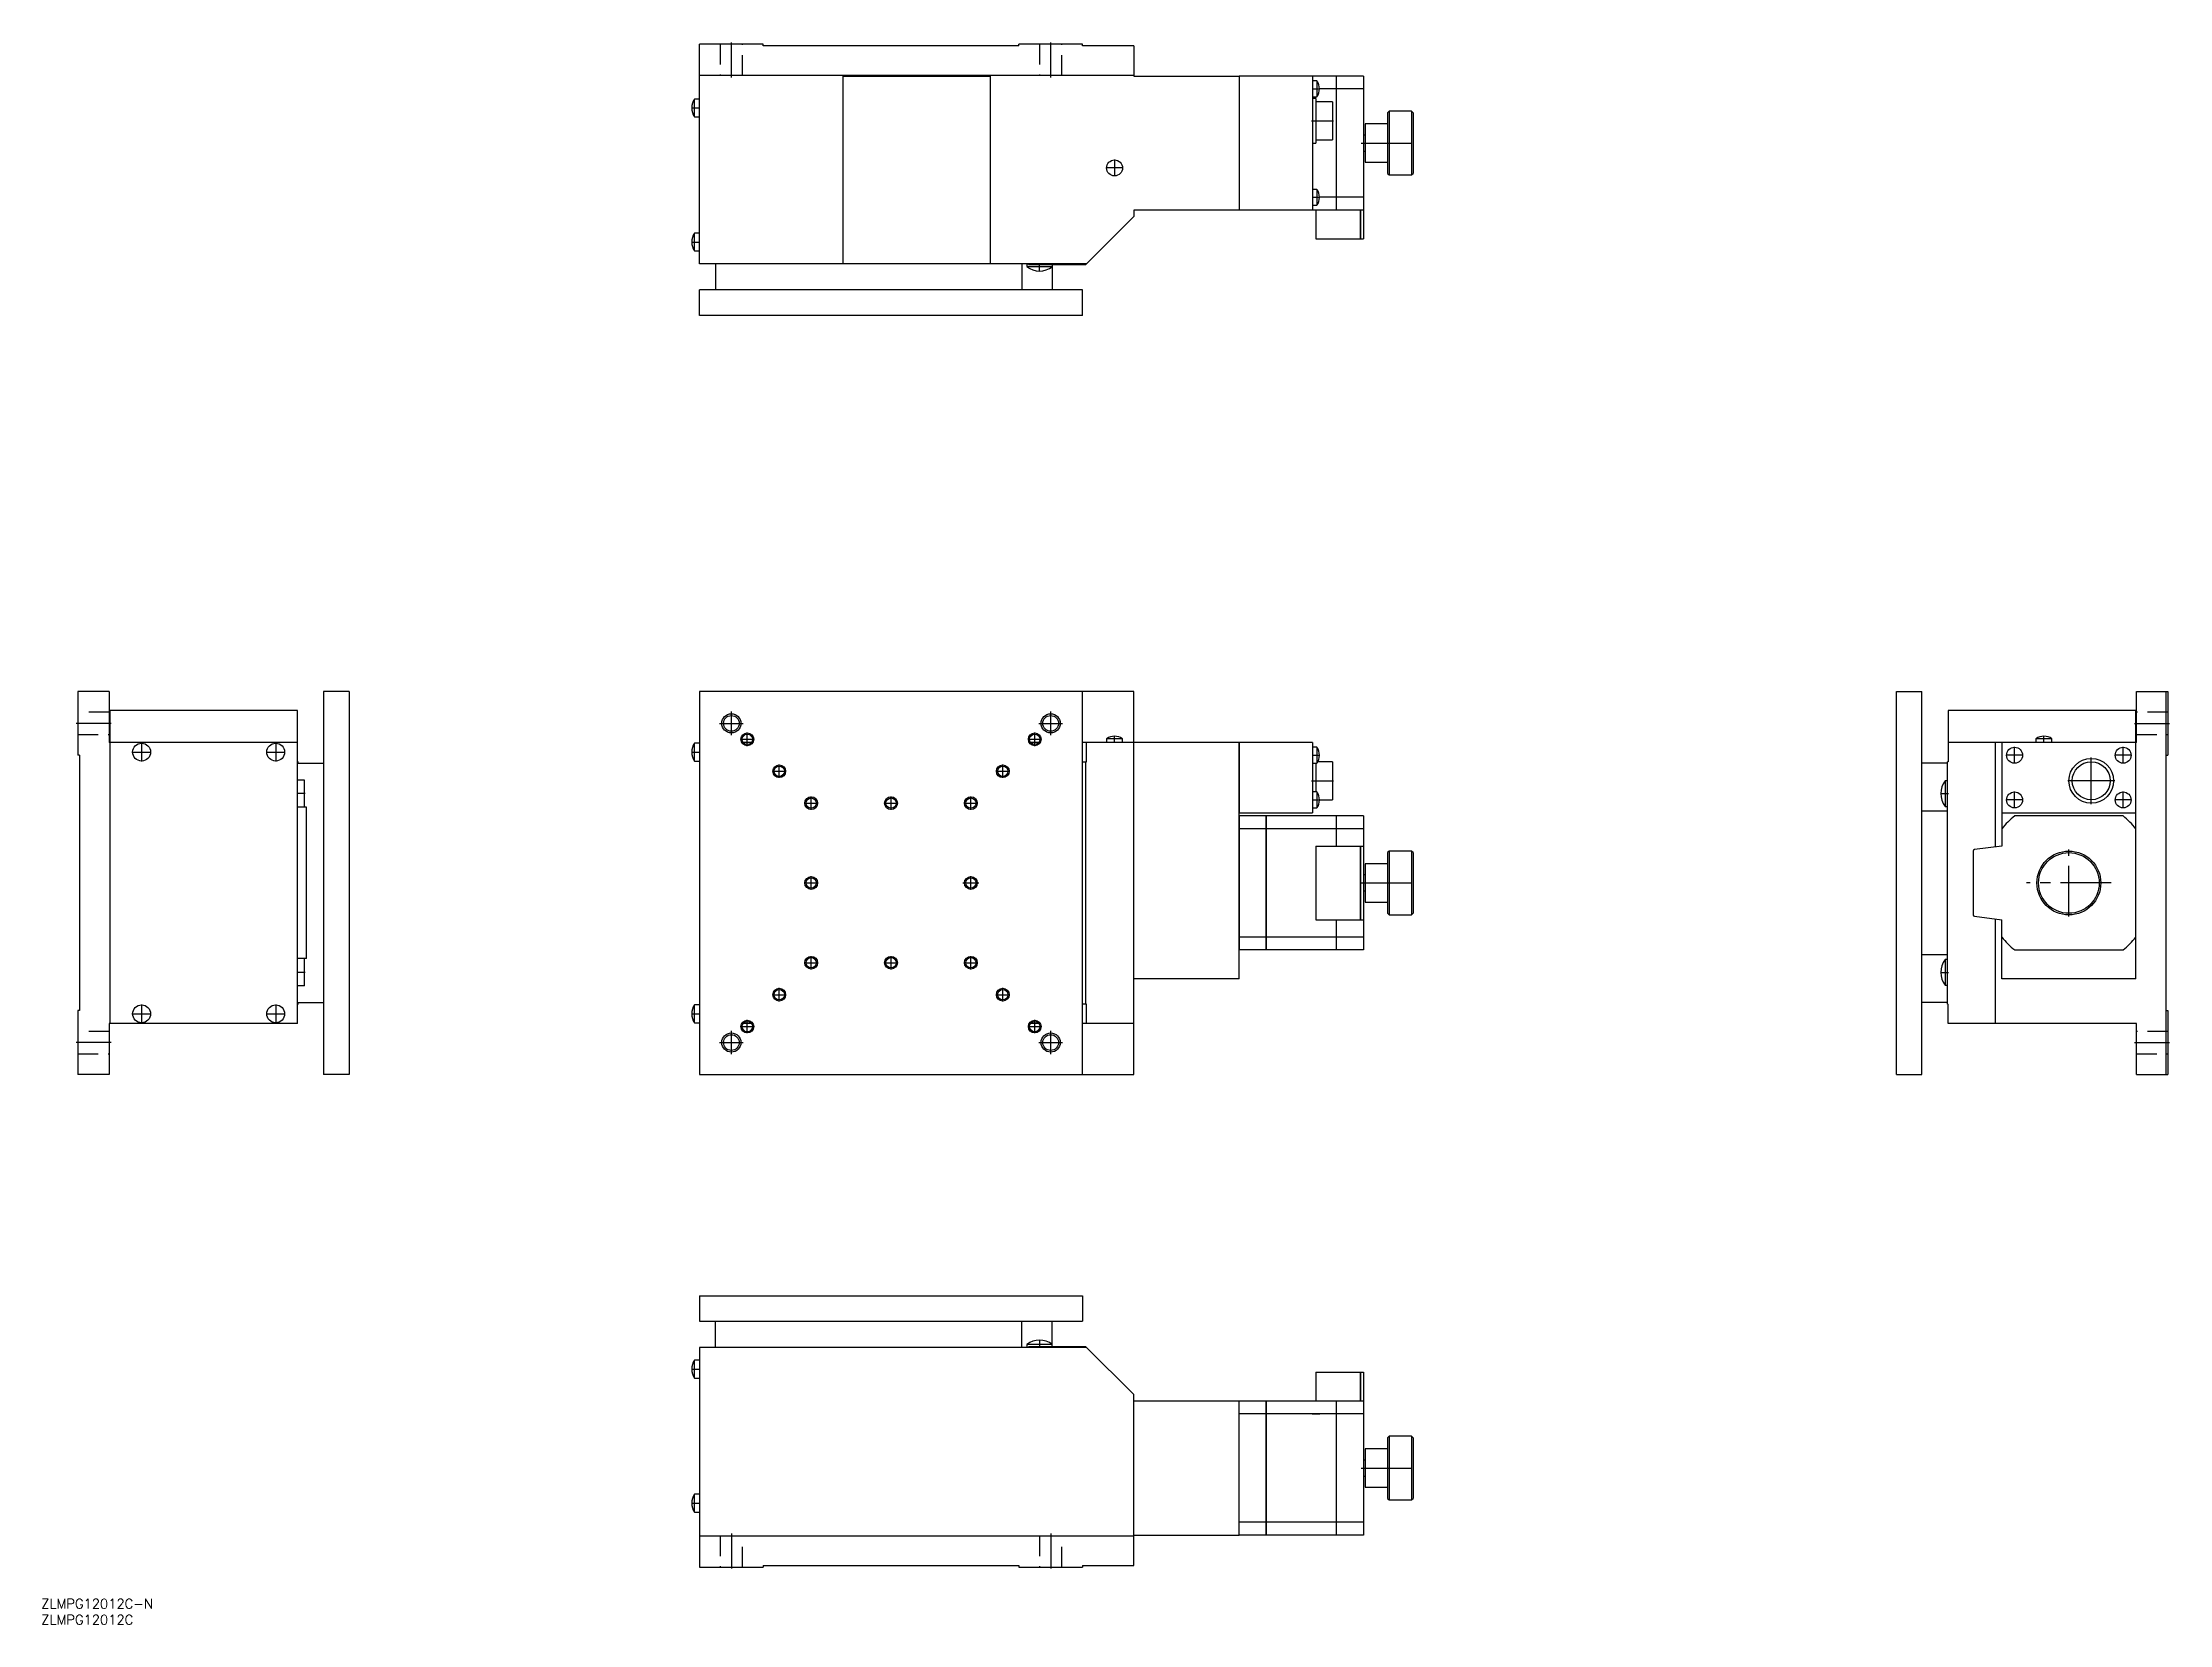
# Model space of a CAD drawing. Extents: x 0 to 666, y -8 to 488.
import ezdxf

# ---------------------------------------------------------------- set-up
doc = ezdxf.new("R2010")
doc.units = 0
doc.header["$LTSCALE"] = 0.5
doc.linetypes.add('CENTER', pattern=[50.8, 31.75, -6.35, 6.35, -6.35])
doc.linetypes.add('DASHED', pattern=[19.05, 12.7, -6.35])
for name, color, linetype in [('MSM_CENTER', 1, 'CENTER'), ('MSM_CONTINUOUS', 7, 'CONTINUOUS'), ('MSM_DASHED', 4, 'DASHED'), ('MSM_NARROW', 5, 'CONTINUOUS'), ('MSM_PART_NUMBER', 7, 'CONTINUOUS')]:
    doc.layers.add(name, color=color, linetype=linetype)
doc.styles.get("Standard").update_dxf_attribs({"font": 'txt.shx', "height": 3, "bigfont": 'bigfont.shx'})

# ---------------------------------------------------------------- blocks, each defined once
blk = doc.blocks.new('*U67')
at = {"layer": 'MSM_PART_NUMBER'}
blk.add_text('ZLMPG12012C-N', height=3, dxfattribs=at).set_placement((0, -3))
blk = doc.blocks.new('*U68')
at = {"layer": 'MSM_PART_NUMBER'}
blk.add_text('ZLMPG12012C', height=3, dxfattribs=at).set_placement((0, -8))

msp = doc.modelspace()

# ---------------------------------------------------------------- linework, layer by layer
at = {"layer": 'MSM_CENTER'}
for p, q in [((216.1, 476.61), (216.1, 487.61)), ((316.1, 476.61), (316.1, 487.61)), ((397.99, 473.11), (400.36, 473.11)), ((203.58, 467.11), (206.22, 467.11)), ((397.78, 463.11), (404.71, 463.11)), ((413.32, 456.11), (430.37, 456.11)), ((338.72, 448.31), (333.47, 448.31)), ((336.1, 450.94), (336.1, 445.69)), ((397.99, 439.11), (400.36, 439.11)), ((203.58, 425.11), (206.22, 425.11)), ((312.6, 415.9), (312.6, 418.43)), ((21.91, 274.31), (10.91, 274.31)), ((212.42, 274.31), (219.77, 274.31)), ((216.1, 270.64), (216.1, 277.99)), ((312.42, 274.31), (319.77, 274.31)), ((316.1, 270.64), (316.1, 277.99)), ((655.46, 274.31), (666.46, 274.31)), ((31.41, 268.25), (31.41, 262.37)), ((73.41, 268.25), (73.41, 262.37)), ((219, 269.31), (223.2, 269.31)), ((221.1, 267.21), (221.1, 271.41)), ((309, 269.31), (313.2, 269.31)), ((311.1, 267.21), (311.1, 271.41)), ((336.1, 268.21), (336.1, 270.36)), ((617.96, 261.69), (617.96, 266.94)), ((627.16, 268.21), (627.16, 270.36)), ((651.96, 261.69), (651.96, 266.94)), ((28.47, 265.31), (34.35, 265.31)), ((70.47, 265.31), (76.35, 265.31)), ((203.58, 265.31), (206.22, 265.31)), ((231.1, 257.21), (231.1, 261.41)), ((301.1, 257.21), (301.1, 261.41)), ((397.99, 264.31), (400.36, 264.31)), ((620.58, 264.31), (615.33, 264.31)), ((641.96, 248.96), (641.96, 263.66)), ((654.58, 264.31), (649.33, 264.31)), ((229, 259.31), (233.2, 259.31)), ((299, 259.31), (303.2, 259.31)), ((397.78, 256.31), (404.71, 256.31)), ((649.31, 256.31), (634.61, 256.31)), ((82.62, 252.31), (80.09, 252.31)), ((239, 249.31), (243.2, 249.31)), ((241.1, 247.21), (241.1, 251.41)), ((264, 249.31), (268.2, 249.31)), ((266.1, 247.21), (266.1, 251.41)), ((289, 249.31), (293.2, 249.31)), ((291.1, 247.21), (291.1, 251.41)), ((397.99, 250.31), (400.36, 250.31)), ((594.74, 252.31), (597.27, 252.31)), ((620.58, 250.31), (615.33, 250.31)), ((617.96, 247.69), (617.96, 252.94)), ((654.58, 250.31), (649.33, 250.31)), ((651.96, 247.69), (651.96, 252.94)), ((634.96, 213.81), (634.96, 234.81)), ((239, 224.31), (243.2, 224.31)), ((241.1, 222.21), (241.1, 226.41)), ((288.6, 224.31), (293.6, 224.31)), ((291.1, 222.21), (291.1, 226.41)), ((413.32, 224.31), (430.37, 224.31)), ((648.21, 224.31), (621.71, 224.31)), ((241.1, 197.21), (241.1, 201.41)), ((266.1, 197.21), (266.1, 201.41)), ((291.1, 197.21), (291.1, 201.41)), ((82.62, 196.31), (80.09, 196.31)), ((239, 199.31), (243.2, 199.31)), ((264, 199.31), (268.2, 199.31)), ((289, 199.31), (293.2, 199.31)), ((594.74, 196.31), (597.27, 196.31)), ((229, 189.31), (233.2, 189.31)), ((231.1, 187.21), (231.1, 191.41)), ((299, 189.31), (303.2, 189.31)), ((301.1, 187.21), (301.1, 191.41)), ((28.47, 183.31), (34.35, 183.31)), ((31.41, 186.25), (31.41, 180.37)), ((70.47, 183.31), (76.35, 183.31)), ((73.41, 186.25), (73.41, 180.37)), ((203.58, 183.31), (206.22, 183.31)), ((221.1, 177.21), (221.1, 181.41)), ((311.1, 177.21), (311.1, 181.41)), ((21.91, 174.31), (10.91, 174.31)), ((212.42, 174.31), (219.77, 174.31)), ((216.1, 170.64), (216.1, 177.99)), ((219, 179.31), (223.2, 179.31)), ((309, 179.31), (313.2, 179.31)), ((312.42, 174.31), (319.77, 174.31)), ((316.1, 170.64), (316.1, 177.99)), ((655.46, 174.31), (666.46, 174.31)), ((312.6, 81.22), (312.6, 78.69)), ((203.58, 72), (206.22, 72)), ((397.99, 58), (400.36, 58)), ((413.32, 41), (430.37, 41)), ((203.58, 30), (206.22, 30)), ((216.1, 20.5), (216.1, 9.5)), ((316.1, 20.5), (316.1, 9.5))]:
    msp.add_line(p, q, dxfattribs=at)
at = {"layer": 'MSM_CONTINUOUS'}
for p, q in [((206.1, 477.11), (206.1, 487.11)), ((226.1, 487.11), (206.1, 487.11)), ((226.1, 486.61), (226.1, 487.11)), ((306.1, 486.61), (226.1, 486.61)), ((326.1, 487.11), (306.1, 487.11)), ((306.1, 486.61), (306.1, 487.11)), ((326.1, 486.61), (326.1, 487.11)), ((342.1, 486.61), (326.1, 486.61)), ((342.1, 486.61), (342.1, 477.11)), ((342.1, 477.31), (206.1, 477.31)), ((206.15, 477.11), (206.1, 477.11)), ((206.15, 477.06), (206.1, 477.06)), ((206.1, 418.31), (206.1, 477.06)), ((206.15, 477.06), (206.15, 477.11)), ((251.1, 418.31), (251.1, 477.11)), ((251.1, 477.11), (297.1, 477.11)), ((297.1, 477.11), (297.1, 418.31)), ((342.1, 477.11), (375.1, 477.11)), ((375.1, 477.11), (375.1, 435.11)), ((375.15, 477.06), (375.1, 477.06)), ((405.5, 477.11), (375.15, 477.11)), ((375.15, 477.11), (375.15, 435.11)), ((398.1, 477.11), (398.1, 435.11)), ((399.49, 475.61), (398.1, 475.61)), ((399.49, 475.61), (399.49, 470.61)), ((405.5, 473.08), (400.25, 473.08)), ((405.5, 477.11), (405.5, 435.11)), ((405.55, 477.06), (405.5, 477.06)), ((405.55, 473.06), (405.5, 473.06)), ((414.1, 477.11), (405.55, 477.11)), ((405.55, 477.11), (405.55, 435.11)), ((414.1, 473.08), (405.55, 473.08)), ((414.1, 477.11), (414.1, 426.11)), ((206.1, 469.91), (204.56, 469.91)), ((204.56, 464.31), (204.56, 469.91)), ((398.1, 470.61), (399.49, 470.61)), ((399.1, 470.11), (398.1, 470.11)), ((399.1, 470.11), (399.1, 456.11)), ((404.4, 469.06), (399.1, 469.06)), ((404.4, 469.06), (404.4, 457.16)), ((204.56, 464.31), (206.1, 464.31)), ((414.6, 462.11), (414.6, 450.11)), ((421.6, 462.11), (414.6, 462.11)), ((422.1, 466.11), (421.6, 465.61)), ((421.6, 465.61), (421.6, 446.61)), ((429.1, 466.11), (422.1, 466.11)), ((422.1, 466.11), (422.1, 446.11)), ((429.6, 465.61), (429.1, 466.11)), ((429.1, 466.11), (429.1, 446.11)), ((429.6, 465.61), (429.6, 446.61)), ((398.1, 456.11), (399.1, 456.11)), ((399.1, 457.16), (404.4, 457.16)), ((414.6, 458.61), (414.1, 458.61)), ((414.1, 453.61), (414.6, 453.61)), ((414.6, 450.11), (421.6, 450.11)), ((421.6, 446.61), (422.1, 446.11)), ((429.1, 446.11), (429.6, 446.61)), ((399.49, 441.61), (398.1, 441.61)), ((399.49, 441.61), (399.49, 436.61)), ((422.1, 446.11), (429.1, 446.11)), ((342.1, 433.11), (327.1, 418.11)), ((342.1, 435.11), (342.1, 433.11)), ((375.1, 435.11), (342.1, 435.11)), ((375.15, 435.16), (375.1, 435.16)), ((414.1, 435.11), (375.15, 435.11)), ((398.1, 436.61), (399.49, 436.61)), ((399.1, 435.11), (399.1, 426.11)), ((405.5, 439.14), (400.25, 439.14)), ((405.55, 439.16), (405.5, 439.16)), ((405.55, 435.16), (405.5, 435.16)), ((414.1, 439.14), (405.55, 439.14)), ((413.05, 435.11), (413.05, 426.11)), ((413.1, 435.11), (413.1, 426.11)), ((206.1, 427.91), (204.56, 427.91)), ((204.56, 422.31), (204.56, 427.91)), ((204.56, 422.31), (206.1, 422.31)), ((399.1, 426.11), (413.05, 426.11)), ((413.05, 426.16), (413.1, 426.16)), ((413.1, 426.11), (414.1, 426.11)), ((327.3, 418.31), (206.1, 418.31)), ((211.1, 418.31), (211.1, 410.11)), ((307.1, 418.31), (307.1, 410.11)), ((308.6, 418.31), (308.6, 417.39)), ((308.6, 417.39), (316.6, 417.39)), ((309.1, 418.11), (309.1, 418.31)), ((309.1, 418.11), (327.1, 418.11)), ((316.6, 418.11), (316.6, 410.11)), ((206.1, 402.11), (206.1, 410.11)), ((326.1, 410.11), (206.1, 410.11)), ((326.1, 402.11), (326.1, 410.11)), ((326.1, 402.11), (206.1, 402.11)), ((21.21, 284.31), (11.41, 284.31)), ((11.41, 284.31), (11.41, 264.31)), ((21.21, 284.31), (21.21, 268.31)), ((88.41, 284.31), (88.41, 164.31)), ((96.41, 284.31), (88.41, 284.31)), ((96.41, 284.31), (96.41, 164.31)), ((206.1, 284.31), (206.1, 164.31)), ((342.1, 284.31), (206.1, 284.31)), ((326.1, 164.31), (326.1, 284.31)), ((342.1, 164.31), (342.1, 284.31)), ((580.96, 284.31), (588.96, 284.31)), ((580.96, 164.31), (580.96, 284.31)), ((588.96, 164.31), (588.96, 284.31)), ((656.16, 284.31), (665.96, 284.31)), ((656.16, 268.31), (656.16, 284.31)), ((665.46, 164.31), (665.46, 284.31)), ((665.96, 284.31), (665.96, 264.31)), ((80.21, 278.31), (21.41, 278.31)), ((21.41, 278.31), (21.41, 180.31)), ((80.21, 180.31), (80.21, 278.31)), ((597.16, 278.31), (597.16, 262.31)), ((655.96, 278.31), (597.16, 278.31)), ((655.96, 194.31), (655.96, 278.31)), ((80.21, 268.31), (21.21, 268.31)), ((21.46, 268.31), (21.46, 180.31)), ((204.56, 262.51), (204.56, 268.11)), ((206.1, 268.11), (204.56, 268.11)), ((222.38, 268.31), (219.82, 268.31)), ((312.38, 268.31), (309.82, 268.31)), ((375.1, 268.31), (326.1, 268.31)), ((327.3, 262.31), (327.3, 268.31)), ((338.6, 269.5), (333.6, 269.5)), ((333.6, 269.5), (333.6, 268.31)), ((338.6, 268.31), (338.6, 269.5)), ((375.1, 194.31), (375.1, 268.31)), ((375.15, 268.26), (375.1, 268.26)), ((398.1, 268.31), (375.15, 268.31)), ((375.15, 268.31), (375.15, 246.31)), ((398.1, 268.31), (398.1, 246.31)), ((399.49, 266.81), (398.1, 266.81)), ((399.49, 266.81), (399.49, 261.81)), ((656.16, 268.31), (597.16, 268.31)), ((611.96, 235.57), (611.96, 268.31)), ((613.96, 268.31), (613.96, 235.81)), ((624.66, 269.5), (624.66, 268.31)), ((629.66, 269.5), (624.66, 269.5)), ((629.66, 268.31), (629.66, 269.5)), ((11.91, 264.31), (11.41, 264.31)), ((11.91, 264.31), (11.91, 184.31)), ((80.41, 262.31), (80.21, 262.31)), ((80.21, 261.81), (88.41, 261.81)), ((80.41, 261.81), (80.41, 262.31)), ((204.56, 262.51), (206.1, 262.51)), ((326.1, 262.31), (327.3, 262.31)), ((327.1, 186.31), (327.1, 262.31)), ((398.1, 261.81), (399.49, 261.81)), ((399.1, 261.81), (399.1, 252.81)), ((404.4, 262.26), (399.76, 262.26)), ((404.4, 262.26), (404.4, 250.36)), ((596.96, 261.81), (588.96, 261.81)), ((596.96, 186.31), (596.96, 262.31)), ((597.16, 262.31), (596.96, 262.31)), ((665.46, 264.31), (665.96, 264.31)), ((82.41, 256.56), (80.21, 256.56)), ((82.41, 248.01), (82.41, 256.56)), ((596.96, 256.31), (596.23, 256.31)), ((596.23, 256.31), (596.23, 248.31)), ((83.01, 248.01), (80.21, 248.01)), ((83.01, 200.61), (83.01, 248.01)), ((399.49, 252.81), (398.1, 252.81)), ((398.1, 247.81), (399.49, 247.81)), ((399.49, 252.81), (399.49, 247.81)), ((400.25, 250.36), (404.4, 250.36)), ((596.96, 246.81), (588.96, 246.81)), ((596.23, 248.31), (596.96, 248.31)), ((375.1, 246.31), (398.1, 246.31)), ((383.5, 245.31), (375.1, 245.31)), ((375.15, 241.34), (375.1, 241.34)), ((375.15, 245.31), (375.15, 203.31)), ((383.5, 241.28), (375.15, 241.28)), ((383.5, 245.31), (383.5, 203.31)), ((383.55, 245.26), (383.5, 245.26)), ((383.55, 241.26), (383.5, 241.26)), ((405.5, 245.31), (383.55, 245.31)), ((383.55, 245.31), (383.55, 203.31)), ((405.5, 241.28), (383.55, 241.28)), ((405.5, 245.31), (405.5, 235.81)), ((405.55, 245.26), (405.5, 245.26)), ((405.55, 241.26), (405.5, 241.26)), ((405.55, 245.31), (405.55, 235.81)), ((414.1, 245.31), (405.55, 245.31)), ((414.1, 241.28), (405.55, 241.28)), ((414.1, 245.31), (414.1, 203.31)), ((613.96, 246.31), (655.96, 246.31)), ((651.93, 245.31), (617.99, 245.31)), ((399.1, 235.81), (399.1, 212.81)), ((399.1, 235.81), (413.05, 235.81)), ((413.05, 235.81), (413.05, 212.81)), ((413.05, 235.76), (413.1, 235.76)), ((413.1, 235.81), (413.1, 212.81)), ((413.1, 235.81), (414.1, 235.81)), ((422.1, 234.31), (421.6, 233.81)), ((421.6, 233.81), (421.6, 214.81)), ((429.1, 234.31), (422.1, 234.31)), ((422.1, 234.31), (422.1, 214.31)), ((429.1, 234.31), (429.1, 214.31)), ((429.6, 233.81), (429.1, 234.31)), ((429.6, 233.81), (429.6, 214.81)), ((604.96, 234.26), (604.96, 214.36)), ((613.96, 235.81), (605.4, 234.76)), ((414.6, 226.81), (414.1, 226.81)), ((414.6, 230.31), (414.6, 218.31)), ((421.6, 230.31), (414.6, 230.31)), ((414.1, 221.81), (414.6, 221.81)), ((414.6, 218.31), (421.6, 218.31)), ((421.6, 214.81), (422.1, 214.31)), ((422.1, 214.31), (429.1, 214.31)), ((429.1, 214.31), (429.6, 214.81)), ((605.4, 213.86), (613.96, 212.81)), ((375.1, 207.28), (375.15, 207.28)), ((383.5, 207.34), (375.15, 207.34)), ((383.55, 207.36), (383.5, 207.36)), ((405.5, 207.34), (383.55, 207.34)), ((399.1, 212.81), (413.05, 212.81)), ((405.5, 212.81), (405.5, 203.31)), ((405.55, 207.36), (405.5, 207.36)), ((405.55, 212.81), (405.55, 203.31)), ((414.1, 207.34), (405.55, 207.34)), ((413.05, 212.86), (413.1, 212.86)), ((413.1, 212.81), (414.1, 212.81)), ((611.96, 180.31), (611.96, 213.06)), ((613.96, 194.31), (613.96, 212.81)), ((83.01, 200.61), (80.21, 200.61)), ((82.41, 192.06), (82.41, 200.61)), ((383.5, 203.31), (375.1, 203.31)), ((383.55, 203.36), (383.5, 203.36)), ((405.5, 203.31), (383.55, 203.31)), ((405.55, 203.36), (405.5, 203.36)), ((414.1, 203.31), (405.55, 203.31)), ((596.96, 201.81), (588.96, 201.81)), ((596.23, 200.31), (596.23, 192.31)), ((596.96, 200.31), (596.23, 200.31)), ((617.99, 203.31), (651.93, 203.31)), ((375.1, 194.31), (342.1, 194.31)), ((655.96, 194.31), (613.96, 194.31)), ((82.41, 192.06), (80.21, 192.06)), ((80.21, 186.81), (88.41, 186.81)), ((80.41, 186.31), (80.41, 186.81)), ((596.96, 186.81), (588.96, 186.81)), ((596.23, 192.31), (596.96, 192.31)), ((11.41, 184.31), (11.41, 164.31)), ((11.91, 184.31), (11.41, 184.31)), ((21.21, 180.31), (21.21, 164.31)), ((80.21, 180.31), (21.21, 180.31)), ((80.21, 186.31), (80.41, 186.31)), ((204.56, 180.51), (204.56, 186.11)), ((206.1, 186.11), (204.56, 186.11)), ((204.56, 180.51), (206.1, 180.51)), ((222.38, 180.31), (219.82, 180.31)), ((312.38, 180.31), (309.82, 180.31)), ((327.3, 186.31), (326.1, 186.31)), ((342.1, 180.31), (326.1, 180.31)), ((327.3, 180.31), (327.3, 186.31)), ((596.96, 186.31), (597.16, 186.31)), ((597.16, 180.31), (597.16, 186.31)), ((656.16, 180.31), (597.16, 180.31)), ((656.16, 164.31), (656.16, 180.31)), ((665.46, 184.31), (665.96, 184.31)), ((665.96, 184.31), (665.96, 164.31)), ((21.21, 164.31), (11.41, 164.31)), ((96.41, 164.31), (88.41, 164.31)), ((206.1, 164.31), (342.1, 164.31)), ((580.96, 164.31), (588.96, 164.31)), ((656.16, 164.31), (665.96, 164.31)), ((206.1, 95), (206.1, 87)), ((206.1, 95), (326.1, 95)), ((326.1, 95), (326.1, 87)), ((206.1, 87), (326.1, 87)), ((211.1, 78.8), (211.1, 87)), ((307.1, 78.8), (307.1, 87)), ((316.6, 79), (316.6, 87)), ((204.56, 69.2), (204.56, 74.8)), ((206.1, 74.8), (204.56, 74.8)), ((327.3, 78.8), (206.1, 78.8)), ((206.1, 78.8), (206.1, 20.05)), ((308.6, 79.72), (308.6, 78.8)), ((316.6, 79.72), (308.6, 79.72)), ((309.1, 78.8), (309.1, 79)), ((327.1, 79), (309.1, 79)), ((327.1, 79), (342.1, 64)), ((204.56, 69.2), (206.1, 69.2)), ((399.1, 71), (399.1, 62)), ((399.1, 71), (413.05, 71)), ((413.05, 71), (413.05, 62)), ((413.05, 70.95), (413.1, 70.95)), ((413.1, 71), (413.1, 62)), ((413.1, 71), (414.1, 71)), ((414.1, 71), (414.1, 20)), ((342.1, 10.5), (342.1, 64)), ((375.1, 62), (342.1, 62)), ((375.1, 20), (375.1, 62)), ((375.1, 61.95), (375.15, 61.95)), ((414.1, 62), (375.15, 62)), ((375.15, 20), (375.15, 62)), ((383.5, 62), (383.5, 20)), ((383.55, 61.95), (383.5, 61.95)), ((383.55, 62), (383.55, 20)), ((405.5, 62), (405.5, 20)), ((405.55, 61.95), (405.5, 61.95)), ((405.55, 62), (405.55, 20)), ((383.5, 57.97), (375.1, 57.97)), ((375.15, 57.95), (375.1, 57.95)), ((383.55, 57.95), (383.5, 57.95)), ((405.5, 57.97), (383.55, 57.97)), ((405.55, 57.95), (405.5, 57.95)), ((414.1, 57.97), (405.55, 57.97)), ((421.6, 47), (414.6, 47)), ((414.6, 47), (414.6, 35)), ((422.1, 51), (421.6, 50.5)), ((421.6, 50.5), (421.6, 31.5)), ((429.1, 51), (422.1, 51)), ((422.1, 51), (422.1, 31)), ((429.6, 50.5), (429.1, 51)), ((429.1, 51), (429.1, 31)), ((429.6, 50.5), (429.6, 31.5)), ((414.6, 43.5), (414.1, 43.5)), ((414.1, 38.5), (414.6, 38.5)), ((414.6, 35), (421.6, 35)), ((204.56, 27.2), (204.56, 32.8)), ((206.1, 32.8), (204.56, 32.8)), ((204.56, 27.2), (206.1, 27.2)), ((421.6, 31.5), (422.1, 31)), ((422.1, 31), (429.1, 31)), ((429.1, 31), (429.6, 31.5)), ((206.15, 20.05), (206.1, 20.05)), ((206.1, 20), (206.1, 10)), ((206.15, 20), (206.1, 20)), ((206.15, 20.05), (206.15, 20)), ((342.1, 20), (375.1, 20)), ((375.15, 24.05), (375.1, 24.05)), ((383.5, 24.03), (375.1, 24.03)), ((375.15, 20.05), (375.1, 20.05)), ((405.5, 20), (375.15, 20)), ((383.55, 24.05), (383.5, 24.05)), ((383.55, 20.05), (383.5, 20.05)), ((405.5, 24.03), (383.55, 24.03)), ((405.55, 24.05), (405.5, 24.05)), ((405.55, 20.05), (405.5, 20.05)), ((414.1, 24.03), (405.55, 24.03)), ((414.1, 20), (405.55, 20)), ((206.1, 19.8), (342.1, 19.8)), ((206.1, 10), (226.1, 10)), ((226.1, 10.5), (226.1, 10)), ((226.1, 10.5), (306.1, 10.5)), ((306.1, 10.5), (306.1, 10)), ((306.1, 10), (326.1, 10)), ((326.1, 10.5), (342.1, 10.5)), ((326.1, 10.5), (326.1, 10))]:
    msp.add_line(p, q, dxfattribs=at)
for centre, radius in [((336.1, 448.31), 2.5), ((216.1, 274.31), 2.46), ((316.1, 274.31), 2.46), ((31.41, 265.31), 2.8), ((73.41, 265.31), 2.8), ((221.1, 269.31), 1.62), ((311.1, 269.31), 1.62), ((617.96, 264.31), 2.5), ((651.96, 264.31), 2.5), ((231.1, 259.31), 1.62), ((301.1, 259.31), 1.62), ((641.96, 256.31), 7), ((641.96, 256.31), 5.95), ((241.1, 249.31), 1.62), ((266.1, 249.31), 1.62), ((291.1, 249.31), 1.62), ((617.96, 250.31), 2.5), ((651.96, 250.31), 2.5), ((634.96, 224.31), 10), ((634.96, 224.31), 9.5), ((241.1, 224.31), 1.62), ((291.1, 224.31), 1.62), ((241.1, 199.31), 1.62), ((266.1, 199.31), 1.62), ((291.1, 199.31), 1.62), ((231.1, 189.31), 1.62), ((301.1, 189.31), 1.62), ((31.41, 183.31), 2.8), ((73.41, 183.31), 2.8), ((221.1, 179.31), 1.62), ((311.1, 179.31), 1.62), ((216.1, 174.31), 2.46), ((316.1, 174.31), 2.46)]:
    msp.add_circle(centre, radius, dxfattribs=at)
for centre, radius, start, end in [((395.75, 473.11), 4.5, 326.25101, 33.74899), ((208.7, 467.11), 5, 145.9442, 214.0558), ((395.75, 439.11), 4.5, 326.25101, 33.74899), ((208.7, 425.11), 5, 145.9442, 214.0558), ((312.6, 422.51), 6.5, 232.02013, 307.97987), ((208.7, 265.31), 5, 145.9442, 214.0558), ((336.1, 265.76), 4.5, 56.25101, 123.74899), ((395.75, 264.31), 4.5, 326.25101, 33.74899), ((627.16, 265.76), 4.5, 56.25101, 123.74899), ((601.36, 252.31), 6.5, 142.02013, 217.97987), ((395.75, 250.31), 4.5, 326.25101, 33.74899), ((634.96, 224.31), 27, 128.94244, 141.05756), ((634.96, 224.31), 27, 38.94244, 51.05756), ((605.46, 234.26), 0.5, 96.99962, 180), ((605.46, 214.36), 0.5, 180, 263.00038), ((634.96, 224.31), 27, 218.94244, 231.05756), ((634.96, 224.31), 27, 308.94244, 321.05756), ((601.36, 196.31), 6.5, 142.02013, 217.97987), ((208.7, 183.31), 5, 145.9442, 214.0558), ((312.6, 74.6), 6.5, 52.02013, 127.97987), ((208.7, 72), 5, 145.9442, 214.0558), ((208.7, 30), 5, 145.9442, 214.0558)]:
    msp.add_arc(centre, radius, start, end, dxfattribs=at)
at = {"layer": 'MSM_DASHED'}
for p, q in [((212.6, 487.11), (212.6, 477.31)), ((219.6, 477.31), (219.6, 487.11)), ((312.6, 487.11), (312.6, 477.31)), ((319.6, 477.31), (319.6, 487.11)), ((21.21, 277.81), (11.41, 277.81)), ((665.96, 277.81), (656.16, 277.81)), ((11.41, 270.81), (21.21, 270.81)), ((656.16, 270.81), (665.96, 270.81)), ((21.21, 177.81), (11.41, 177.81)), ((665.96, 177.81), (656.16, 177.81)), ((11.41, 170.81), (21.21, 170.81)), ((656.16, 170.81), (665.96, 170.81)), ((212.6, 19.8), (212.6, 10)), ((219.6, 10), (219.6, 19.8)), ((312.6, 19.8), (312.6, 10)), ((319.6, 10), (319.6, 19.8))]:
    msp.add_line(p, q, dxfattribs=at)
at = {"layer": 'MSM_NARROW'}
for centre, radius in [((216.1, 274.31), 3), ((316.1, 274.31), 3), ((221.1, 269.31), 2), ((311.1, 269.31), 2), ((231.1, 259.31), 2), ((301.1, 259.31), 2), ((241.1, 249.31), 2), ((266.1, 249.31), 2), ((291.1, 249.31), 2), ((241.1, 224.31), 2), ((291.1, 224.31), 2), ((241.1, 199.31), 2), ((266.1, 199.31), 2), ((291.1, 199.31), 2), ((231.1, 189.31), 2), ((301.1, 189.31), 2), ((221.1, 179.31), 2), ((311.1, 179.31), 2), ((216.1, 174.31), 3), ((316.1, 174.31), 3)]:
    msp.add_circle(centre, radius, dxfattribs=at)

# ---------------------------------------------------------------- block references
at = {"layer": 'MSM_CONTINUOUS'}
for name in ['*U67', '*U68']:
    msp.add_blockref(name, (0, 0), dxfattribs=at)

doc.saveas('drawing.dxf')
